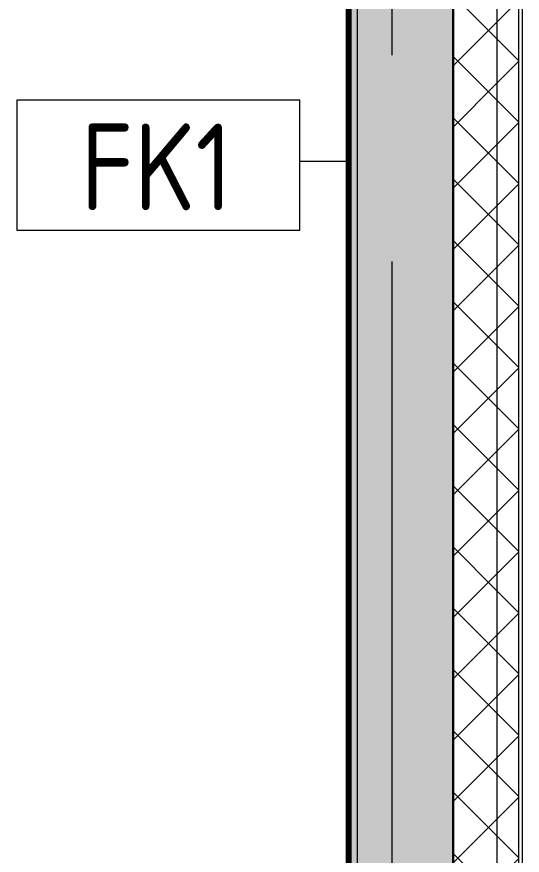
# Model space of a CAD drawing. Header units: millimetres. Extents: x 35524 to 235479, y -8553 to 29000.
# Drawn here: x 83694 to 84860, y 5098 to 7032 of the extents above; entities that cross this region are included whole.
import ezdxf

# ---------------------------------------------------------------- set-up
doc = ezdxf.new("R2010")
doc.units = ezdxf.units.MM
doc.linetypes.add('Осевая', pattern=[3175, 635, -476.25, 1587.5, -476.25])
for name, color, linetype, lineweight in [('A-DETL-GENF', 7, 'Continuous', 9), ('A-WALL', 7, 'Continuous', 9), ('A-WALL-IDEN', 7, 'Continuous', 9), ('I-WALL', 7, 'Continuous', 9), ('Оси-2', 7, 'Осевая', 9)]:
    doc.layers.add(name, color=color, linetype=linetype, lineweight=lineweight)
for name, color, linetype, lineweight, true_color in [('A-WALL-1', 7, 'Continuous', 9, 0xc0c0c0), ('A-WALL-3', 7, 'Continuous', 9, 0xff80c0), ('I-WALL-4', 7, 'Continuous', 9, 0xc0c0c0), ('I-WALL-8', 7, 'Continuous', 80, 0xff80c0)]:
    doc.layers.add(name, color=color, linetype=linetype, lineweight=lineweight, true_color=true_color)
doc.styles.add('GOST Common_2', font='GOST_Common.ttf', dxfattribs={"width": 0.9, "height": 200})
pattern_1 = [(45, (0, 0), (-70.71068, 70.71068), []), (135, (0, 0), (-70.71068, -70.71068), [])]

# ---------------------------------------------------------------- blocks, each defined once
blk = doc.blocks.new('DET_L_Линия разрыва - М100-25978014-План отделки стен 3 этажа в осях 12-23')
at = {"layer": 'A-DETL-GENF'}
blk.add_line((14750, 0), (1143.7, 0), dxfattribs=at)
blk = doc.blocks.new('М_стена_0001 - Типоразмер_без рамки-25382661-План отделки стен 3 этажа в осях 12-23')
at = {"layer": 'A-WALL-IDEN'}
for p, q in [((3.258, 1.523), (-3.273, 1.523)), ((-3.273, 1.523), (-3.273, -1.477)), ((3.258, -1.477), (3.258, 1.523)), ((-3.273, -1.477), (3.258, -1.477))]:
    blk.add_line(p, q, dxfattribs=at)

msp = doc.modelspace()

# ---------------------------------------------------------------- hatches: boundary and pattern name
at = {"layer": 'A-WALL'}
h = msp.add_hatch(dxfattribs=at)
h.set_pattern_fill('FP_20', color=256, style=0, pattern_type=2)
h.set_pattern_definition(pattern_1)
h.paths.add_polyline_path([(84801.6, 3450), (84801.6, 10242), (84701.6, 10242), (84701.6, 3450)])
h = msp.add_hatch(dxfattribs=at)
h.set_pattern_fill('FP_20', color=256, style=0, pattern_type=2)
h.set_pattern_definition(pattern_1)
h.paths.add_polyline_path([(84801.6, 3400), (84851.6, 3400), (84851.6, 10242), (84801.6, 10242), (84801.6, 3450)])
at = {"layer": 'I-WALL'}
h = msp.add_hatch(dxfattribs=at)
h.set_pattern_fill('FP_17', color=256, style=0, pattern_type=2)
h.set_pattern_definition([(45, (0, 0), (-57.02463, 57.02463), []), (45, (57.025, 0), (-57.02463, 57.02463), [100.806, -20.161, 3.353, -16.808])])
h.paths.add_polyline_path([(84480, 4050), (84700, 4050), (84700, 13116.9), (84560, 13186.9), (84700, 13256.9), (84700, 15150), (84480, 15150), (84480, 4070)])
h = msp.add_hatch(dxfattribs=at)
h.set_pattern_fill('FP_71', color=256, style=0, pattern_type=2)
h.set_pattern_definition([(0, (0, 0), (121.92, 30.48), [10.058, -81.382, 10.058, -81.382, -487.68]), (0, (0, 0), (121.92, 30.48), [-182.88, 10.058, -172.822, 10.058, -81.382, -213.36]), (0, (0, 0), (121.92, 30.48), [-457.2, 10.058, -50.902, 10.058, -142.342]), (120, (45.72, 15.24), (-87.356454, 90.345817), [10.058, -81.382, 10.058, -81.382, -487.68]), (120, (45.72, 15.24), (-87.356454, 90.345817), [-182.88, 10.058, -172.822, 10.058, -81.382, -213.36]), (120, (45.72, 15.24), (-87.356454, 90.345817), [-457.2, 10.058, -50.902, 10.058, -142.342]), (240, (60.96, 76.2), (-34.563546, -120.825817), [10.058, -81.382, 10.058, -81.382, -487.68]), (240, (60.96, 76.2), (-34.563546, -120.825817), [-182.88, 10.058, -172.822, 10.058, -81.382, -213.36]), (240, (60.96, 76.2), (-34.563546, -120.825817), [-457.2, 10.058, -50.902, 10.058, -142.342])])
h.paths.add_polyline_path([(84460, 4070), (84480, 4070), (84480, 10900), (84460, 10900), (84460, 4071)])

# ---------------------------------------------------------------- linework, layer by layer
at = {"layer": 'A-WALL'}
for p, q in [((84480, 4050), (84480, 10900)), ((84801.6, 10242), (84801.6, 3450)), ((84851.6, 10242), (84851.6, 3400))]:
    msp.add_line(p, q, dxfattribs=at)
at = {"layer": 'A-WALL-1'}
msp.add_line((84701.6, 10242), (84701.6, 3550), dxfattribs=at)
at = {"layer": 'A-WALL-3'}
msp.add_line((84460, 4071), (84460, 10880), dxfattribs=at)
at = {"layer": 'A-WALL-IDEN'}
msp.add_line((84459.5, 6698), (84347, 6698), dxfattribs=at)
at = {"layer": 'I-WALL-4'}
msp.add_line((84700, 4050), (84700, 13116.9), dxfattribs=at)
at = {"layer": 'I-WALL-8'}
msp.add_line((84459, 10879), (84459, 4071), dxfattribs=at)
at = {"layer": 'Оси-2'}
msp.add_line((84560, 593.7), (84560, 19415.1), dxfattribs=at)

# ---------------------------------------------------------------- block references
at = {"layer": 'A-DETL-GENF', "rotation": 90.00000000000007}
msp.add_blockref('DET_L_Линия разрыва - М100-25978014-План отделки стен 3 этажа в осях 12-23', (84860, -1713.1), dxfattribs=at)
at = {"layer": 'A-WALL-IDEN', "xscale": 99.99999999999993, "yscale": 99.99999999999993, "zscale": 99.99999999999993}
msp.add_blockref('М_стена_0001 - Типоразмер_без рамки-25382661-План отделки стен 3 этажа в осях 12-23', (84021.2, 6687.5), dxfattribs=at)

# ---------------------------------------------------------------- texts
at = {"layer": 'A-WALL-IDEN', "insert": (83841, 6785.5), "char_height": 200, "width": 447.342, "attachment_point": 1, "style": 'GOST Common_2'}
msp.add_mtext('FK1', dxfattribs=at)

doc.saveas('drawing.dxf')
